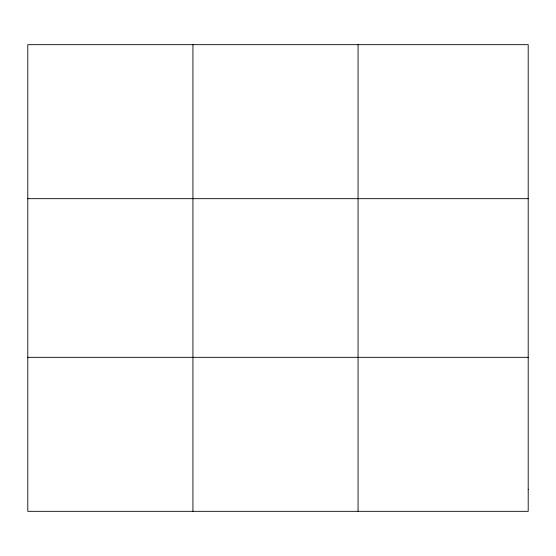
<?xml version="1.0" encoding="UTF-8"?>
<svg xmlns="http://www.w3.org/2000/svg" width="556" height="556" viewBox="0 0 556 556"><rect width="100%" height="100%" fill="white"/><g stroke="black" fill="none" stroke-linecap="round" stroke-linejoin="round"><path stroke-width="0.83" d="M192.932 511.325L192.932 44.675M358.064 511.325L358.064 44.675M27.8 198.673L528.2 198.673M27.8 357.327L528.2 357.327M528.2 489.322L528.2 511.325L27.8 511.325L27.8 44.675L528.2 44.675L528.2 489.322"/></g></svg>
